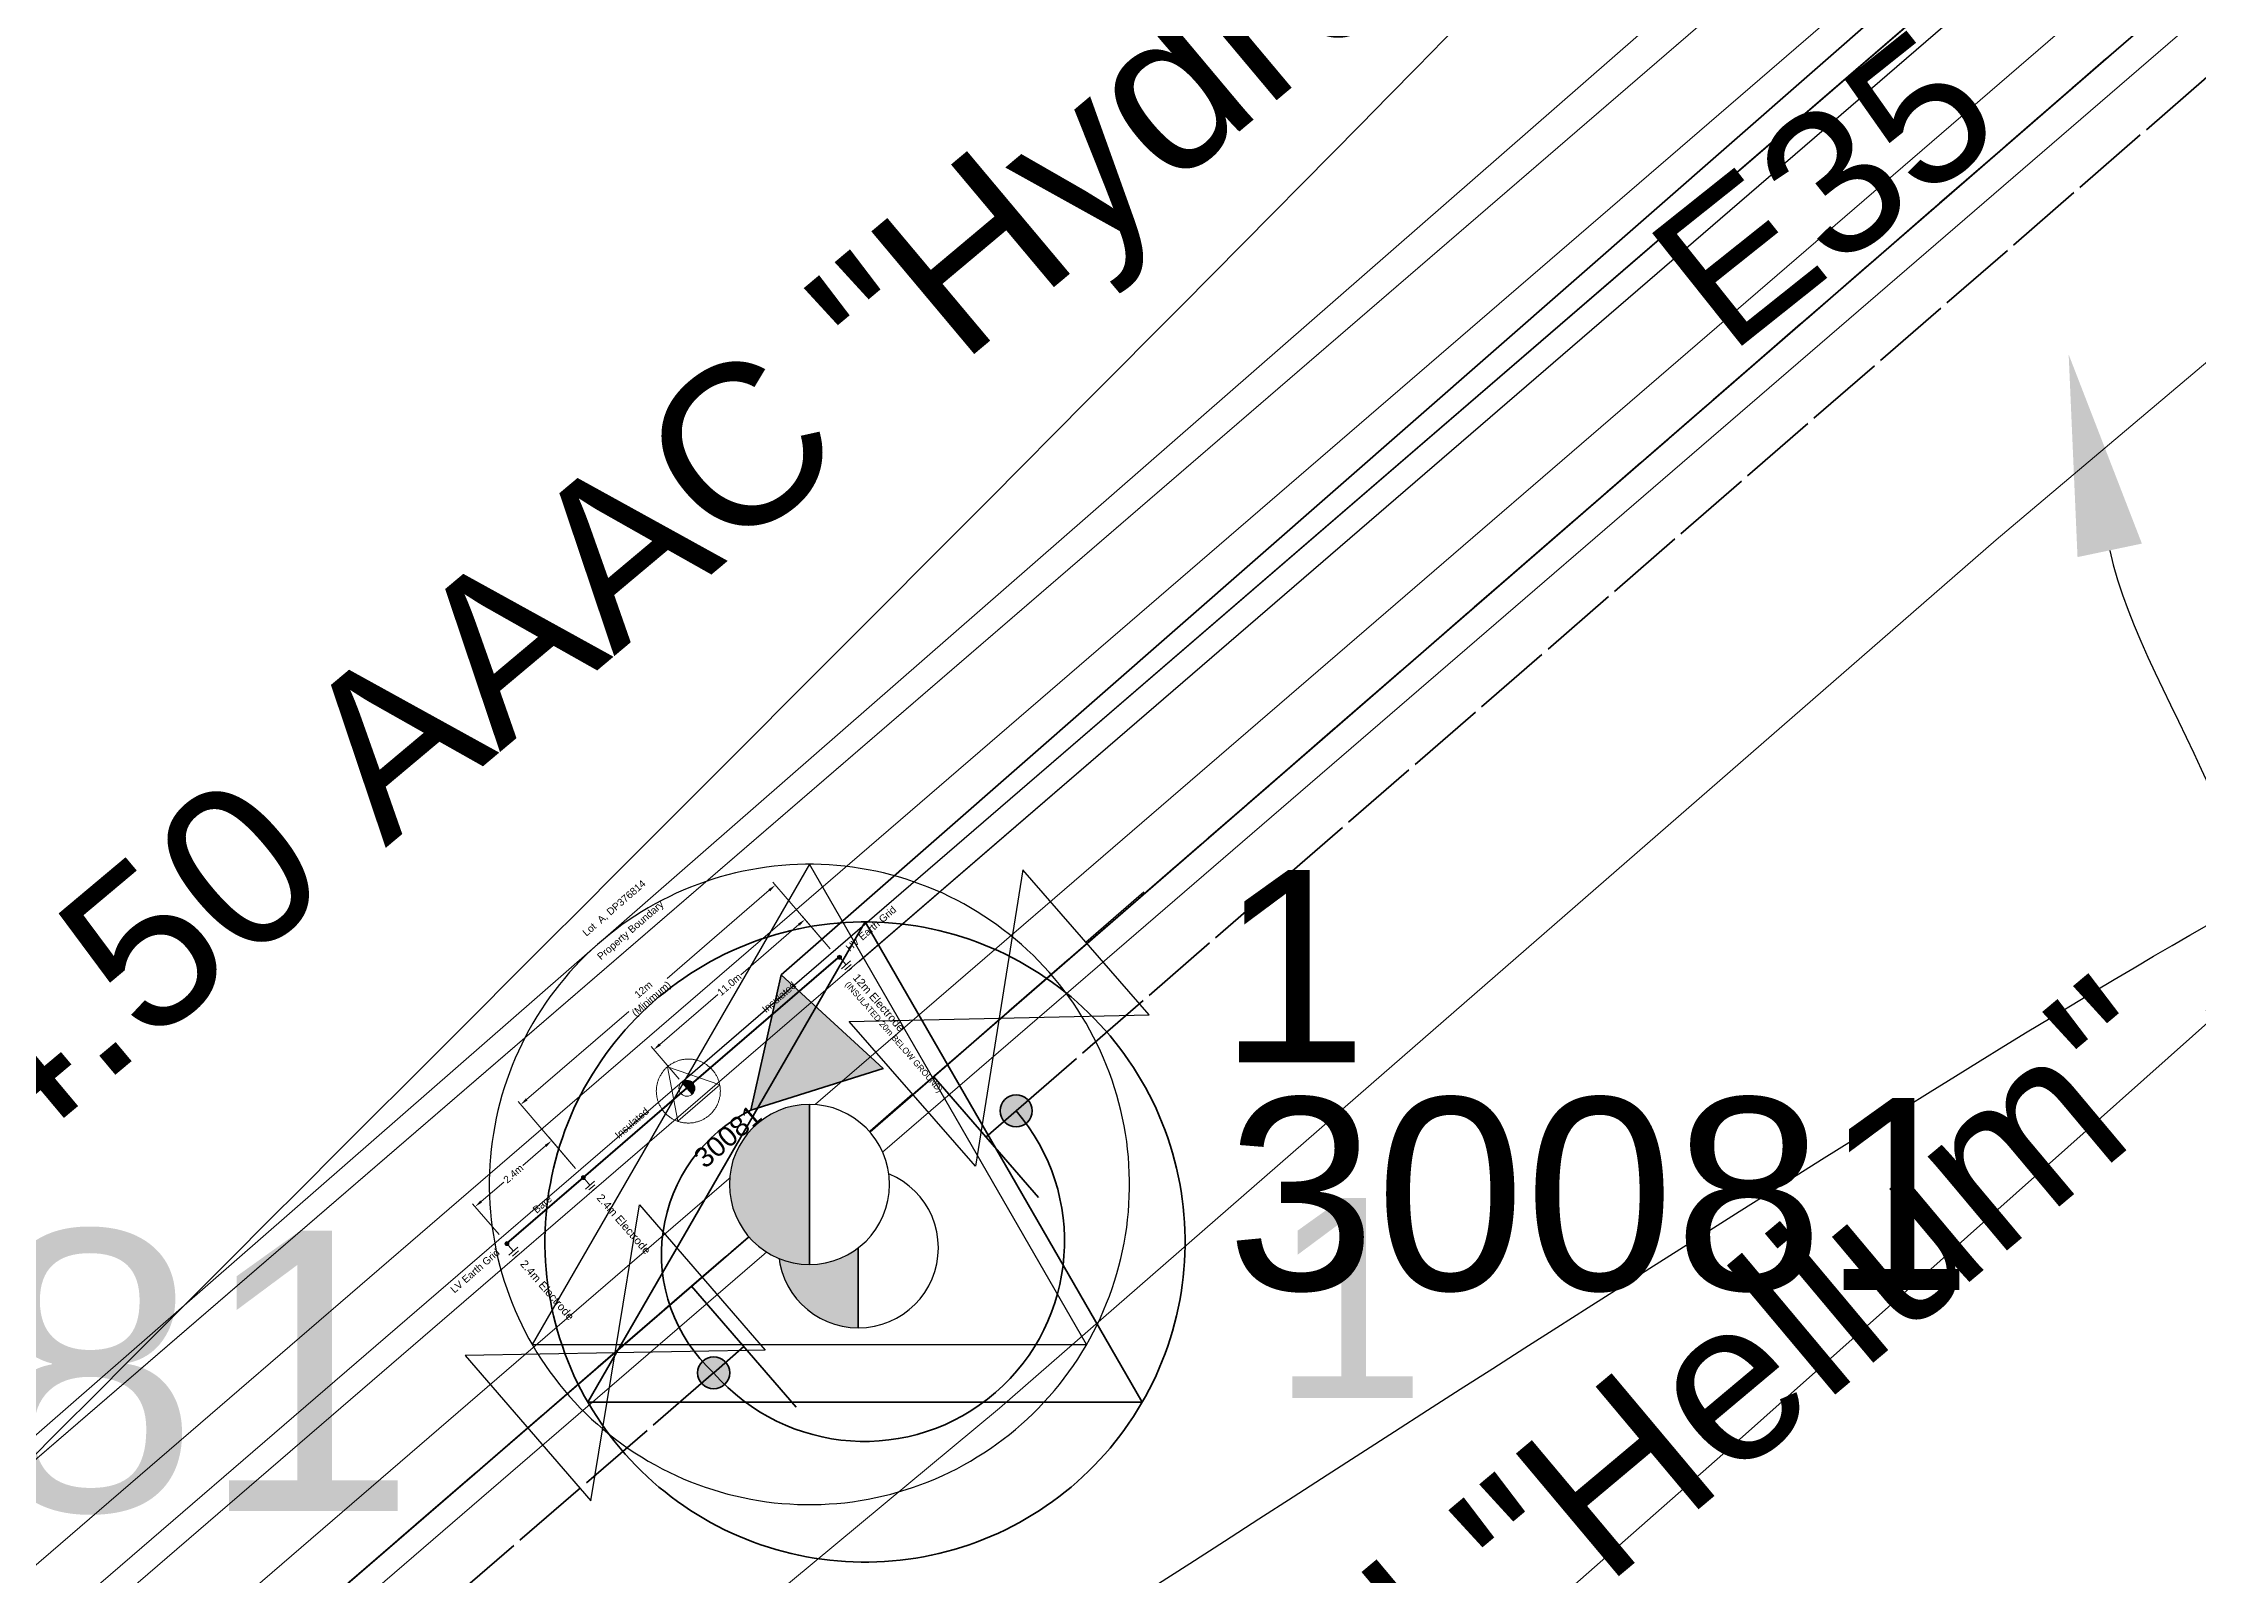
# Model space of a CAD drawing. Header units: metres. Extents: x 244561 to 254068, y 6159332 to 6162744.
# Drawn here: x 251165.43 to 251192.37, y 6161239.14 to 6161258.29 of the extents above; entities that cross this region are included whole.
import ezdxf
from ezdxf import colors
from ezdxf.entities.mleader import LeaderData, LeaderLine
from ezdxf.enums import TextEntityAlignment as Align
from ezdxf.math import Vec2, Vec3

# ---------------------------------------------------------------- set-up
doc = ezdxf.new("R2010")
doc.units = ezdxf.units.M
for name, pattern in [('Cable Exist OH', [1, 1, 0]), ('Dash', [5, 3, -2]), ('PHANTOM', [6.15, 3, -0.75, 0.3, -0.75, 0.3, -0.75, 0.3])]:
    doc.linetypes.add(name, pattern=pattern)
doc.layers.get('0').update_dxf_attribs({"color": 6})
for name, color, linetype, lineweight in [('_User Miscellaneous1', 30, 'Continuous', 13), ('_User Miscellaneous7', 3, 'Continuous', 13), ('_User_HV_Exist', 1, 'Continuous', 35), ('_User_LV_Exist', 5, 'Continuous', 35), ('_User_SL_Exist', 4, 'Continuous', 35), ('Cadastre Developer_SP_NEW', 92, 'Continuous', 15), ('Cadastre Land Parcels_SP_EXT', 118, 'Continuous', 15), ('Mains_HV_EXT', 13, 'Continuous', 25), ('Mains_LV_EXT', 163, 'Continuous', 25), ('Mains_SL_EXT', 131, 'Continuous', 25)]:
    doc.layers.add(name, color=color, linetype=linetype, lineweight=lineweight)
doc.layers.add('_User Miscellaneous12', color=252, linetype='Continuous', lineweight=13, plot=False, transparency=0.5)
for name, color, linetype in [('Equip_LV_EXT', 7, 'Continuous'), ('Mains_LV_New_T84', 2, 'Cable x'), ('OH_Details_SP_MISC', 7, 'Continuous'), ('Sub_SP_TR_HV_LV_EXT', 7, 'Continuous'), ('SupportsOH_SP_TR_HV_LV_SL_NEW', 2, 'Continuous'), ('Trench_SP_NEW', 2, 'Continuous')]:
    doc.layers.add(name, color=color, linetype=linetype)
doc.styles.add('iecARIAL', font='arial.ttf', dxfattribs={"height": 2})
doc.styles.add('POLE_LABEL', font='arial.ttf', dxfattribs={"height": 2})
doc.styles.get("Standard").update_dxf_attribs({"font": 'arial.ttf'})
doc.linetypes.add('Cable New UG', pattern='A,5.5,-0.01,["X",Standard,S=1.8,R=0,X=0,Y=-0.94],-1.7', length=7.21)
doc.linetypes.add('Cable x', pattern='A,4.5,-0.01,["X",Standard,S=1.25,R=0,X=0,Y=-0.65],-1.2', length=5.71)
doc.linetypes.add('IE Trench HV', pattern='A,4,-0.4,["/",Standard,S=2,R=0,X=0.25,Y=-1],-1.6', length=6)
doc.dimstyles.new('1.8mm_1_50 (Earthing)', dxfattribs={"dimtxt": 0.09, "dimasz": 0.1, "dimexe": 0.05, "dimexo": 0.15, "dimgap": 0.025, "dimtad": 0, "dimtoh": 1, "dimdec": 3, "dimlfac": -1, "dimzin": 12, "dimdsep": 46, "dimtxsty": 'Standard', "dimcen": 1, "dimclrd": 7, "dimclre": 7, "dimclrt": 7, "dimadec": 3, "dimazin": 2, "dimtfac": 1, "dimtdec": 3, "dimtmove": 0, "dimatfit": 3, "dimfxl": 1, "dimtolj": 1, "dimtzin": 0, "dimlwd": -1, "dimlwe": -1, "dimarcsym": 0})

# ---------------------------------------------------------------- blocks, each defined once
blk = doc.blocks.new('SUB_POLE_EXT')
at = {"flags": 128}
for points in [[(-0.049, 4), (-0.147, 3.997), (-0.245, 3.992), (-0.343, 3.985), (-0.441, 3.976), (-0.538, 3.964), (-0.635, 3.949), (-0.732, 3.932), (-0.828, 3.913), (-0.924, 3.892), (-1.019, 3.868), (-1.114, 3.842), (-1.208, 3.813), (-1.301, 3.782), (-1.394, 3.749), (-1.485, 3.714), (-1.576, 3.676), (-1.666, 3.637), (-1.754, 3.595), (-1.842, 3.551), (-1.929, 3.504), (-2.014, 3.456), (-2.098, 3.405), (-2.181, 3.353), (-2.263, 3.298), (-2.343, 3.242), (-2.422, 3.183), (-2.499, 3.123), (-2.575, 3.061), (-2.65, 2.997), (-2.722, 2.931), (-2.794, 2.863), (-2.863, 2.794), (-2.931, 2.722), (-2.997, 2.65), (-3.061, 2.575), (-3.123, 2.499), (-3.183, 2.422), (-3.242, 2.343), (-3.298, 2.263), (-3.353, 2.181), (-3.405, 2.098), (-3.456, 2.014), (-3.504, 1.929), (-3.551, 1.842), (-3.595, 1.754), (-3.637, 1.666), (-3.676, 1.576), (-3.714, 1.485), (-3.749, 1.394), (-3.782, 1.301), (-3.813, 1.208), (-3.842, 1.114), (-3.868, 1.019), (-3.892, 0.924), (-3.913, 0.828), (-3.932, 0.732), (-3.949, 0.635), (-3.964, 0.538), (-3.976, 0.441), (-3.985, 0.343), (-3.992, 0.245), (-3.997, 0.147), (-4, 0.049), (-4, -0.049), (-3.997, -0.147), (-3.992, -0.245), (-3.985, -0.343), (-3.976, -0.441), (-3.964, -0.538), (-3.949, -0.635), (-3.932, -0.732), (-3.913, -0.828), (-3.892, -0.924), (-3.868, -1.019), (-3.842, -1.114), (-3.813, -1.208), (-3.782, -1.301), (-3.749, -1.394), (-3.714, -1.485), (-3.676, -1.576), (-3.637, -1.666), (-3.595, -1.754), (-3.551, -1.842), (-3.504, -1.929), (-3.456, -2.014), (-3.405, -2.098), (-3.353, -2.181), (-3.298, -2.263), (-3.242, -2.343), (-3.183, -2.422), (-3.123, -2.499), (-3.061, -2.575), (-2.997, -2.65), (-2.931, -2.722), (-2.863, -2.794), (-2.794, -2.863), (-2.722, -2.931), (-2.65, -2.997), (-2.575, -3.061), (-2.499, -3.123), (-2.422, -3.183), (-2.343, -3.242), (-2.263, -3.298), (-2.181, -3.353), (-2.098, -3.405), (-2.014, -3.456), (-1.929, -3.504), (-1.842, -3.551), (-1.754, -3.595), (-1.666, -3.637), (-1.576, -3.676), (-1.485, -3.714), (-1.394, -3.749), (-1.301, -3.782), (-1.208, -3.813), (-1.114, -3.842), (-1.019, -3.868), (-0.924, -3.892), (-0.828, -3.913), (-0.732, -3.932), (-0.635, -3.949), (-0.538, -3.964), (-0.441, -3.976), (-0.343, -3.985), (-0.245, -3.992), (-0.147, -3.997), (-0.049, -4), (0.049, -4), (0.147, -3.997), (0.245, -3.992), (0.343, -3.985), (0.441, -3.976), (0.538, -3.964), (0.635, -3.949), (0.732, -3.932), (0.828, -3.913), (0.924, -3.892), (1.019, -3.868), (1.114, -3.842), (1.208, -3.813), (1.301, -3.782), (1.394, -3.749), (1.485, -3.714), (1.576, -3.676), (1.666, -3.637), (1.754, -3.595), (1.842, -3.551), (1.929, -3.504), (2.014, -3.456), (2.098, -3.405), (2.181, -3.353), (2.263, -3.298), (2.343, -3.242), (2.422, -3.183), (2.499, -3.123), (2.575, -3.061), (2.65, -2.997), (2.722, -2.931), (2.794, -2.863), (2.863, -2.794), (2.931, -2.722), (2.997, -2.65), (3.061, -2.575), (3.123, -2.499), (3.183, -2.422), (3.242, -2.343), (3.298, -2.263), (3.353, -2.181), (3.405, -2.098), (3.456, -2.014), (3.504, -1.929), (3.551, -1.842), (3.595, -1.754), (3.637, -1.666), (3.676, -1.576), (3.714, -1.485), (3.749, -1.394), (3.782, -1.301), (3.813, -1.208), (3.842, -1.114), (3.868, -1.019), (3.892, -0.924), (3.913, -0.828), (3.932, -0.732), (3.949, -0.635), (3.964, -0.538), (3.976, -0.441), (3.985, -0.343), (3.992, -0.245), (3.997, -0.147), (4, -0.049), (4, 0.049), (3.997, 0.147), (3.992, 0.245), (3.985, 0.343), (3.976, 0.441), (3.964, 0.538), (3.949, 0.635), (3.932, 0.732), (3.913, 0.828), (3.892, 0.924), (3.868, 1.019), (3.842, 1.114), (3.813, 1.208), (3.782, 1.301), (3.749, 1.394), (3.714, 1.485), (3.676, 1.576), (3.637, 1.666), (3.595, 1.754), (3.551, 1.842), (3.504, 1.929), (3.456, 2.014), (3.405, 2.098), (3.353, 2.181), (3.298, 2.263), (3.242, 2.343), (3.183, 2.422), (3.123, 2.499), (3.061, 2.575), (2.997, 2.65), (2.931, 2.722), (2.863, 2.794), (2.794, 2.863), (2.722, 2.931), (2.65, 2.997), (2.575, 3.061), (2.499, 3.123), (2.422, 3.183), (2.343, 3.242), (2.263, 3.298), (2.181, 3.353), (2.098, 3.405), (2.014, 3.456), (1.929, 3.504), (1.842, 3.551), (1.754, 3.595), (1.666, 3.637), (1.576, 3.676), (1.485, 3.714), (1.394, 3.749), (1.301, 3.782), (1.208, 3.813), (1.114, 3.842), (1.019, 3.868), (0.924, 3.892), (0.828, 3.913), (0.732, 3.932), (0.635, 3.949), (0.538, 3.964), (0.441, 3.976), (0.343, 3.985), (0.245, 3.992), (0.147, 3.997), (0.049, 4)], [(0, 4), (-3.464, -2), (3.464, -2)]]:
    blk.add_lwpolyline(points, close=True, dxfattribs=at)
at = {"flags": 8}
blk.add_attdef('ASSET_NUM', text='', height=2.5, dxfattribs=at).set_placement((0, 7), align=Align.MIDDLE_CENTER)
for tag, flags, p in [('STREET_CODE', 9, (-1.378, 1.447)), ('NO_PHASES', 9, (-1.378, 1.047)), ('OPERATED_BY', 9, (-1.378, 0.647)), ('CONSTRUCTED_VOLTAGE', 9, (-1.128, 0.747)), ('ORIENTATION', 9, (-1.378, 0.247)), ('MAINTAINED_BY', 9, (-1.378, 0.447)), ('OPERATING_VOLTAGE', 9, (-1.128, 0.347)), ('OWNED_BY', 9, (-1.378, 0.047)), ('STATE', 9, (-1.378, -0.353)), ('USAGE', 9, (-1.378, -0.753)), ('SECONDARY_VOLTAGE', 9, (-1.128, -0.653)), ('LEGEND', 9, (-1.378, -0.953)), ('SUBSTATION_TYPE', 9, (-1.128, -1.053)), ('SUBURB', 9, (-1.378, -1.153)), ('STREETNAME', 9, (-1.378, -1.353)), ('LOCATION', 9, (-1.378, -1.553)), ('NOTES', 9, (-1.378, -1.753)), ('Z', 1, (-1.378, -1.953))]:
    blk.add_attdef(tag, text='', height=0.1, dxfattribs=dict(flags=flags)).set_placement(p, align=Align.MIDDLE_LEFT)
blk = doc.blocks.new('LV_OH_LINKS_DISTFUSE_EXT')
for p, q in [((0, 0), (0.96, 0)), ((3.84, 0), (4.8, 0))]:
    blk.add_line(p, q)
blk.add_lwpolyline([(3.84, -1.2), (3.84, 1.2), (0.96, -1.2), (0.96, 1.2)], close=True)
at = {"flags": 9}
for tag, p in [('ACTUAL_STATUS', (0, 0)), ('CONSTRUCTED_VOLTAGE', (0, -0.2)), ('OPERATING_VOLTAGE', (0, -0.6)), ('NO_PHASES', (0, -0.4)), ('ORIENTATION', (0, -0.8)), ('OWNED_BY', (0, -1)), ('STATE', (0, -1.2)), ('SWITCH_TYPE', (0, -1.4)), ('USAGE', (0, -1.6)), ('NOTES', (0, -1.8))]:
    blk.add_attdef(tag, text='', height=0.2, dxfattribs=at).set_placement(p, align=Align.MIDDLE_LEFT)
at = {"flags": 1}
blk.add_attdef('Z', (0, 0), '', height=0.2, dxfattribs=at)
blk = doc.blocks.new('*U232')
h = blk.add_hatch(color=256)
h.dxf.hatch_style = 1
h.paths.add_polyline_path([(0.219, 3.493), (-0.739, 2.05), (0.989, 1.942)])
h = blk.add_hatch(color=256)
h.dxf.hatch_style = 1
edge = h.paths.add_edge_path()
edge.add_arc((2.35, 0.852), 0.2, -340.0763, 19.9237)
h = blk.add_hatch(color=256)
h.dxf.hatch_style = 1
edge = h.paths.add_edge_path()
edge.add_arc((-2.352, -0.847), 0.2, 199.7978, 559.7978)
for p, q in [((2.221, -0.259), (1.54, 1.622)), ((1.88, 0.682), (2.35, 0.852)), ((-2.22, 0.263), (-1.543, -1.618)), ((-1.882, -0.677), (-2.352, -0.847))]:
    blk.add_line(p, q)
at = {"flags": 128}
blk.add_lwpolyline([(0.219, 3.493), (-0.739, 2.05), (0.989, 1.942)], close=True, dxfattribs=at)
for centre in [(2.35, 0.852), (-2.352, -0.847)]:
    blk.add_circle(centre, 0.2)
blk = doc.blocks.new('POLE_REPLACE_NEW')
at = {"width": 0.9, "flags": 8}
blk.add_attdef('pNumber', text='', height=2, dxfattribs=at).set_placement((2.5, 2.5), align=Align.MIDDLE_CENTER)
at = {"style": 'POLE_LABEL', "flags": 9}
for tag, p in [('STRUCTURE_PLANT_NUMBER', (1.145, 0.093)), ('STREET_CODE', (1.145, -0.2))]:
    blk.add_attdef(tag, text='', height=0.2, dxfattribs=at).set_placement(p, align=Align.MIDDLE_LEFT)
at = {"flags": 9}
for tag, height, p in [('OWNED_BY', 0.2, (1.145, -0.4)), ('PARENT', 0.2, (1.145, -0.6)), ('SPECIAL_USE', 0.2, (1.145, -0.8)), ('STATE', 0.2, (1.145, -1)), ('cLV', 0.2, (1.145, -1.4)), ('USAGE', 0.2, (1.145, -1.2)), ('hDepth', 0.2, (1.145, -1.6)), ('hDia', 0.2, (1.145, -1.8)), ('cHV', 0.2, (1.145, -2)), ('LBRACKET', 0.2, (1.145, -2.2)), ('LExisting', 0.2, (1.145, -2.4)), ('LANTNUMBER', 0.2, (1.145, -2.6)), ('LOther', 0.2, (1.145, -2.8)), ('LRemove', 0.2, (1.145, -3)), ('LEGEND', 0.2, (1.145, -3.2)), ('cLinedev', 0.2, (1.145, -3.4)), ('pExisting', 0.2, (1.145, -3.6)), ('PFNUMBER', 0.2, (1.145, -3.8)), ('NEWPFNUMBER', 0.2, (1.145, -4)), ('pFooting', 0.2, (1.145, -4.2)), ('pNew', 0.2, (1.145, -4.4)), ('pRelocate', 0.2, (1.145, -4.8)), ('pRemove', 0.2, (1.145, -5)), ('pReplace', 0.2, (1.145, -5.2)), ('pStay', 0.2, (1.145, -5.4)), ('pType', 0.2, (1.145, -5.6)), ('cspan', 0.2, (1.145, -5.8)), ('SUBURB', 0.2, (1.145, -6)), ('STREETNAME', 0.2, (1.145, -6.2)), ('LOCATION', 0.2, (1.145, -6.4)), ('NOTES', 0.2, (1.145, -6.6)), ('OPERATED_BY', 0.2, (1.145, -6.887)), ('MAINTAINED_BY', 0.001, (1.145, -7.22))]:
    blk.add_attdef(tag, text='', height=height, dxfattribs=at).set_placement(p, align=Align.MIDDLE_LEFT)
at = {"flags": 1}
blk.add_attdef('Z', (1.145, -7.594), '', height=0.001, dxfattribs=at)
blk.add_wipeout([(0.068, 0.998), (-0.058, 0.998), (-0.182, 0.983), (-0.304, 0.953), (-0.421, 0.907), (-0.532, 0.847), (-0.634, 0.774), (-0.725, 0.688), (-0.806, 0.592), (-0.874, 0.486), (-0.928, 0.373), (-0.967, 0.254), (-0.991, 0.13), (-1, 0.005), (-0.993, -0.12), (-0.97, -0.244), (-0.932, -0.363), (-0.879, -0.477), (-0.812, -0.584), (-0.732, -0.681), (-0.641, -0.767), (-0.54, -0.842), (-0.43, -0.903), (-0.314, -0.949), (-0.192, -0.981), (-0.068, -0.998), (0.058, -0.998), (0.182, -0.983), (0.304, -0.953), (0.421, -0.907), (0.532, -0.847), (0.634, -0.774), (0.725, -0.688), (0.806, -0.592), (0.874, -0.486), (0.928, -0.373), (0.967, -0.254), (0.991, -0.13), (1, -0.005), (0.993, 0.12), (0.97, 0.244), (0.932, 0.363), (0.879, 0.477), (0.812, 0.584), (0.732, 0.681), (0.641, 0.767), (0.54, 0.842), (0.43, 0.903), (0.314, 0.949), (0.192, 0.981)])
at = {"ltscale": 10}
h = blk.add_hatch(color=256, dxfattribs=at)
h.dxf.hatch_style = 1
h.paths.add_polyline_path([(0, 0.998), (-0.058, 0.998), (-0.182, 0.983), (-0.304, 0.953), (-0.421, 0.907), (-0.532, 0.847), (-0.634, 0.774), (-0.725, 0.688), (-0.806, 0.592), (-0.874, 0.486), (-0.928, 0.373), (-0.967, 0.254), (-0.991, 0.13), (-1, 0.005), (-0.993, -0.12), (-0.97, -0.244), (-0.932, -0.363), (-0.879, -0.477), (-0.812, -0.584), (-0.732, -0.681), (-0.641, -0.767), (-0.54, -0.842), (-0.43, -0.903), (-0.314, -0.949), (-0.192, -0.981), (-0.068, -0.998), (0, -0.998)])
blk.add_line((0, 1), (0, -1), dxfattribs=at)
at = {"lineweight": -3}
blk.add_lwpolyline([(-1, 0, 1), (1, 0, 1)], format="xyb", close=True, dxfattribs=at)
blk = doc.blocks.new('*U233')
at = {"width": 0.9, "flags": 8}
blk.add_attdef('pNumber', text='', height=2, dxfattribs=at).set_placement((2.5, 2.5), align=Align.MIDDLE_CENTER)
at = {"style": 'POLE_LABEL', "flags": 9}
for tag, p in [('STRUCTURE_PLANT_NUMBER', (0.535, 0.885)), ('STREET_CODE', (0.535, 0.592))]:
    blk.add_attdef(tag, text='', height=0.2, dxfattribs=at).set_placement(p, align=Align.MIDDLE_LEFT)
at = {"flags": 9}
for tag, height, p in [('OWNED_BY', 0.2, (0.535, 0.392)), ('PARENT', 0.2, (0.535, 0.192)), ('SPECIAL_USE', 0.2, (0.535, -0.008)), ('STATE', 0.2, (0.535, -0.208)), ('cLV', 0.2, (0.535, -0.608)), ('USAGE', 0.2, (0.535, -0.408)), ('hDepth', 0.2, (0.535, -0.808)), ('hDia', 0.2, (0.535, -1.008)), ('cHV', 0.2, (0.535, -1.208)), ('LBRACKET', 0.2, (0.535, -1.408)), ('LExisting', 0.2, (0.535, -1.608)), ('LANTNUMBER', 0.2, (0.535, -1.808)), ('LOther', 0.2, (0.535, -2.008)), ('LRemove', 0.2, (0.535, -2.208)), ('LEGEND', 0.2, (0.535, -2.408)), ('cLinedev', 0.2, (0.535, -2.608)), ('pExisting', 0.2, (0.535, -2.808)), ('PFNUMBER', 0.2, (0.535, -3.008)), ('NEWPFNUMBER', 0.2, (0.535, -3.208)), ('pFooting', 0.2, (0.535, -3.408)), ('pNew', 0.2, (0.535, -3.608)), ('pRelocate', 0.2, (0.535, -4.008)), ('pRemove', 0.2, (0.535, -4.208)), ('pReplace', 0.2, (0.535, -4.408)), ('pStay', 0.2, (0.535, -4.608)), ('pType', 0.2, (0.535, -4.808)), ('cspan', 0.2, (0.535, -5.008)), ('SUBURB', 0.2, (0.535, -5.208)), ('STREETNAME', 0.2, (0.535, -5.408)), ('LOCATION', 0.2, (0.535, -5.608)), ('NOTES', 0.2, (0.535, -5.808)), ('OPERATED_BY', 0.2, (0.535, -6.095)), ('MAINTAINED_BY', 0.001, (0.535, -6.428))]:
    blk.add_attdef(tag, text='', height=height, dxfattribs=at).set_placement(p, align=Align.MIDDLE_LEFT)
at = {"flags": 1}
blk.add_attdef('Z', (0.535, -6.802), '', height=0.001, dxfattribs=at)
blk.add_wipeout([(0.068, 0.998), (-0.058, 0.998), (-0.182, 0.983), (-0.304, 0.953), (-0.421, 0.907), (-0.532, 0.847), (-0.634, 0.774), (-0.725, 0.688), (-0.806, 0.592), (-0.874, 0.486), (-0.928, 0.373), (-0.967, 0.254), (-0.991, 0.13), (-1, 0.005), (-0.993, -0.12), (-0.97, -0.244), (-0.932, -0.363), (-0.879, -0.477), (-0.812, -0.584), (-0.732, -0.681), (-0.641, -0.767), (-0.54, -0.842), (-0.43, -0.903), (-0.314, -0.949), (-0.192, -0.981), (-0.068, -0.998), (0.058, -0.998), (0.182, -0.983), (0.304, -0.953), (0.421, -0.907), (0.532, -0.847), (0.634, -0.774), (0.725, -0.688), (0.806, -0.592), (0.874, -0.486), (0.928, -0.373), (0.967, -0.254), (0.991, -0.13), (1, -0.005), (0.993, 0.12), (0.97, 0.244), (0.932, 0.363), (0.879, 0.477), (0.812, 0.584), (0.732, 0.681), (0.641, 0.767), (0.54, 0.842), (0.43, 0.903), (0.314, 0.949), (0.192, 0.981)])
at = {"ltscale": 10}
h = blk.add_hatch(color=256, dxfattribs=at)
h.dxf.hatch_style = 1
h.paths.add_polyline_path([(0, 0.998), (-0.058, 0.998), (-0.182, 0.983), (-0.304, 0.953), (-0.421, 0.907), (-0.532, 0.847), (-0.634, 0.774), (-0.725, 0.688), (-0.806, 0.592), (-0.874, 0.486), (-0.928, 0.373), (-0.967, 0.254), (-0.991, 0.13), (-1, 0.005), (-0.993, -0.12), (-0.97, -0.244), (-0.932, -0.363), (-0.879, -0.477), (-0.812, -0.584), (-0.732, -0.681), (-0.641, -0.767), (-0.54, -0.842), (-0.43, -0.903), (-0.314, -0.949), (-0.192, -0.981), (-0.068, -0.998), (0, -0.998)])
blk.add_line((0, 1), (0, -1), dxfattribs=at)
at = {"lineweight": -3}
blk.add_lwpolyline([(-1, 0, 1), (1, 0, 1)], format="xyb", close=True, dxfattribs=at)
blk = doc.blocks.new('SUB_POLE_NEW')
at = {"flags": 128}
for points in [[(-0.05, 4), (-0.15, 4), (-0.25, 3.99), (-0.34, 3.99), (-0.44, 3.98), (-0.54, 3.96), (-0.64, 3.95), (-0.73, 3.93), (-0.83, 3.91), (-0.92, 3.89), (-1.02, 3.87), (-1.11, 3.84), (-1.21, 3.81), (-1.3, 3.78), (-1.39, 3.75), (-1.49, 3.71), (-1.58, 3.68), (-1.67, 3.64), (-1.75, 3.59), (-1.84, 3.55), (-1.93, 3.5), (-2.01, 3.46), (-2.1, 3.41), (-2.18, 3.35), (-2.26, 3.3), (-2.34, 3.24), (-2.42, 3.18), (-2.5, 3.12), (-2.58, 3.06), (-2.65, 3), (-2.72, 2.93), (-2.79, 2.86), (-2.86, 2.79), (-2.93, 2.72), (-3, 2.65), (-3.06, 2.58), (-3.12, 2.5), (-3.18, 2.42), (-3.24, 2.34), (-3.3, 2.26), (-3.35, 2.18), (-3.41, 2.1), (-3.46, 2.01), (-3.5, 1.93), (-3.55, 1.84), (-3.59, 1.75), (-3.64, 1.67), (-3.68, 1.58), (-3.71, 1.49), (-3.75, 1.39), (-3.78, 1.3), (-3.81, 1.21), (-3.84, 1.11), (-3.87, 1.02), (-3.89, 0.92), (-3.91, 0.83), (-3.93, 0.73), (-3.95, 0.64), (-3.96, 0.54), (-3.98, 0.44), (-3.99, 0.34), (-3.99, 0.25), (-4, 0.15), (-4, 0.05), (-4, -0.05), (-4, -0.15), (-3.99, -0.25), (-3.99, -0.34), (-3.98, -0.44), (-3.96, -0.54), (-3.95, -0.64), (-3.93, -0.73), (-3.91, -0.83), (-3.89, -0.92), (-3.87, -1.02), (-3.84, -1.11), (-3.81, -1.21), (-3.78, -1.3), (-3.75, -1.39), (-3.71, -1.49), (-3.68, -1.58), (-3.64, -1.67), (-3.59, -1.75), (-3.55, -1.84), (-3.5, -1.93), (-3.46, -2.01), (-3.41, -2.1), (-3.35, -2.18), (-3.3, -2.26), (-3.24, -2.34), (-3.18, -2.42), (-3.12, -2.5), (-3.06, -2.58), (-3, -2.65), (-2.93, -2.72), (-2.86, -2.79), (-2.79, -2.86), (-2.72, -2.93), (-2.65, -3), (-2.58, -3.06), (-2.5, -3.12), (-2.42, -3.18), (-2.34, -3.24), (-2.26, -3.3), (-2.18, -3.35), (-2.1, -3.41), (-2.01, -3.46), (-1.93, -3.5), (-1.84, -3.55), (-1.75, -3.59), (-1.67, -3.64), (-1.58, -3.68), (-1.49, -3.71), (-1.39, -3.75), (-1.3, -3.78), (-1.21, -3.81), (-1.11, -3.84), (-1.02, -3.87), (-0.92, -3.89), (-0.83, -3.91), (-0.73, -3.93), (-0.64, -3.95), (-0.54, -3.96), (-0.44, -3.98), (-0.34, -3.99), (-0.25, -3.99), (-0.15, -4), (-0.05, -4), (0.05, -4), (0.15, -4), (0.25, -3.99), (0.34, -3.99), (0.44, -3.98), (0.54, -3.96), (0.64, -3.95), (0.73, -3.93), (0.83, -3.91), (0.92, -3.89), (1.02, -3.87), (1.11, -3.84), (1.21, -3.81), (1.3, -3.78), (1.39, -3.75), (1.49, -3.71), (1.58, -3.68), (1.67, -3.64), (1.75, -3.59), (1.84, -3.55), (1.93, -3.5), (2.01, -3.46), (2.1, -3.41), (2.18, -3.35), (2.26, -3.3), (2.34, -3.24), (2.42, -3.18), (2.5, -3.12), (2.58, -3.06), (2.65, -3), (2.72, -2.93), (2.79, -2.86), (2.86, -2.79), (2.93, -2.72), (3, -2.65), (3.06, -2.58), (3.12, -2.5), (3.18, -2.42), (3.24, -2.34), (3.3, -2.26), (3.35, -2.18), (3.41, -2.1), (3.46, -2.01), (3.5, -1.93), (3.55, -1.84), (3.59, -1.75), (3.64, -1.67), (3.68, -1.58), (3.71, -1.49), (3.75, -1.39), (3.78, -1.3), (3.81, -1.21), (3.84, -1.11), (3.87, -1.02), (3.89, -0.92), (3.91, -0.83), (3.93, -0.73), (3.95, -0.64), (3.96, -0.54), (3.98, -0.44), (3.99, -0.34), (3.99, -0.25), (4, -0.15), (4, -0.05), (4, 0.05), (4, 0.15), (3.99, 0.25), (3.99, 0.34), (3.98, 0.44), (3.96, 0.54), (3.95, 0.64), (3.93, 0.73), (3.91, 0.83), (3.89, 0.92), (3.87, 1.02), (3.84, 1.11), (3.81, 1.21), (3.78, 1.3), (3.75, 1.39), (3.71, 1.49), (3.68, 1.58), (3.64, 1.67), (3.59, 1.75), (3.55, 1.84), (3.5, 1.93), (3.46, 2.01), (3.41, 2.1), (3.35, 2.18), (3.3, 2.26), (3.24, 2.34), (3.18, 2.42), (3.12, 2.5), (3.06, 2.58), (3, 2.65), (2.93, 2.72), (2.86, 2.79), (2.79, 2.86), (2.72, 2.93), (2.65, 3), (2.58, 3.06), (2.5, 3.12), (2.42, 3.18), (2.34, 3.24), (2.26, 3.3), (2.18, 3.35), (2.1, 3.41), (2.01, 3.46), (1.93, 3.5), (1.84, 3.55), (1.75, 3.59), (1.67, 3.64), (1.58, 3.68), (1.49, 3.71), (1.39, 3.75), (1.3, 3.78), (1.21, 3.81), (1.11, 3.84), (1.02, 3.87), (0.92, 3.89), (0.83, 3.91), (0.73, 3.93), (0.64, 3.95), (0.54, 3.96), (0.44, 3.98), (0.34, 3.99), (0.25, 3.99), (0.15, 4), (0.05, 4)], [(0, 4), (-3.46, -2), (3.46, -2)]]:
    blk.add_lwpolyline(points, close=True, dxfattribs=at)
at = {"flags": 8}
blk.add_attdef('ASSET_NUM', text='', height=2.5, dxfattribs=at).set_placement((0, 7), align=Align.MIDDLE_CENTER)
for tag, flags, p in [('STREET_CODE', 9, (-1.13, 0.95)), ('CONSTRUCTED_VOLTAGE', 9, (-1.13, 0.75)), ('NO_PHASES', 9, (-1.13, 0.55)), ('OPERATING_VOLTAGE', 9, (-1.13, 0.35)), ('OPERATED_BY', 9, (-1.13, 0.15)), ('MAINTAINED_BY', 9, (-1.13, -0.05)), ('SECONDARY_VOLTAGE', 9, (-1.13, -0.65)), ('STATE', 9, (-1.13, -0.85)), ('SUBSTATION_TYPE', 9, (-1.13, -1.05)), ('SUBURB', 9, (-1.13, -1.65)), ('STREETNAME', 9, (-1.13, -1.85)), ('Z', 1, (-1.13, -2.45)), ('ORIENTATION', 9, (-1.13, -0.25)), ('OWNED_BY', 9, (-1.13, -0.45)), ('USAGE', 9, (-1.13, -1.25)), ('LEGEND', 9, (-1.13, -1.45)), ('LOCATION', 9, (-1.13, -2.05)), ('NOTES', 9, (-1.13, -2.25))]:
    blk.add_attdef(tag, text='', height=0.2, dxfattribs=dict(flags=flags)).set_placement(p, align=Align.MIDDLE_LEFT)
blk = doc.blocks.new('Electrode 2.4m (1_50)')
at = {"layer": '_User Miscellaneous7'}
h = blk.add_hatch(color=256, dxfattribs=at)
h.dxf.hatch_style = 1
h.paths.add_polyline_path([(0.025, 0, 1), (-0.025, 0, 1)])
h = blk.add_hatch(color=256, dxfattribs=at)
h.dxf.hatch_style = 1
h.paths.add_polyline_path([(0.025, 0, 1), (-0.025, 0, 1)])
for p, q in [((-0.075, -0.125), (0.075, -0.125)), ((-0.05, -0.1625), (0.05, -0.1625)), ((-0.025, -0.2), (0.025, -0.2)), ((0, -0.025), (0, -0.125))]:
    blk.add_line(p, q, dxfattribs=at)
blk.add_circle((0, 0), 0.025, dxfattribs=at)
at = {"layer": '_User Miscellaneous7', "color": 7, "insert": (0, -0.3), "char_height": 0.1, "attachment_point": 4, "rotation": 270, "style": 'iecARIAL'}
blk.add_mtext('2.4m Electrode', dxfattribs=at)
blk = doc.blocks.new('*D246')
at = {"layer": '_User Miscellaneous7', "color": 7, "transparency": 16777216}
for p, q in [((251174.507, 6161247.703), (251173.23, 6161246.602)), ((251175.269, 6161246.972), (251174.55, 6161247.806)), ((251171.475, 6161245.089), (251172.752, 6161246.19)), ((251172.086, 6161244.227), (251171.367, 6161245.062))]:
    blk.add_line(p, q, dxfattribs=at)
for points in [[(251174.496, 6161247.716), (251174.518, 6161247.69), (251174.583, 6161247.768)], [(251171.464, 6161245.102), (251171.486, 6161245.077), (251171.399, 6161245.024)]]:
    blk.add_solid(points, dxfattribs=at)
at = {"layer": '_User Miscellaneous7', "color": 7, "lineweight": 15, "transparency": 16777216, "insert": (251172.991, 6161246.396), "char_height": 0.09, "attachment_point": 5, "rotation": 40.7658}
blk.add_mtext('\\A1;12m \\P(Minimum)', dxfattribs=at)
blk = doc.blocks.new('*D245')
at = {"layer": '_User Miscellaneous7', "color": 7, "transparency": 16777216}
for p, q in [((251174.877, 6161247.274), (251174.151, 6161246.648)), ((251175.269, 6161246.972), (251174.92, 6161247.377)), ((251173.139, 6161245.776), (251173.865, 6161246.402)), ((251173.379, 6161245.343), (251173.03, 6161245.749))]:
    blk.add_line(p, q, dxfattribs=at)
for points in [[(251174.866, 6161247.286), (251174.888, 6161247.261), (251174.953, 6161247.339)], [(251173.128, 6161245.789), (251173.15, 6161245.763), (251173.063, 6161245.711)]]:
    blk.add_solid(points, dxfattribs=at)
at = {"layer": '_User Miscellaneous7', "color": 7, "lineweight": 15, "transparency": 16777216, "insert": (251174.008, 6161246.525), "char_height": 0.09, "attachment_point": 5, "rotation": 40.7465}
blk.add_mtext('\\A1;11.0m ', dxfattribs=at)
blk = doc.blocks.new('*U248')
h = blk.add_hatch(color=256)
h.dxf.hatch_style = 1
h.paths.add_polyline_path([(1, 0, 0.414214), (0, 1), (0, -1, 0.414214)])
blk.add_line((0, 1), (0, -1))
blk.add_circle((0, 0), 1)
blk = doc.blocks.new('*D247')
at = {"layer": '_User Miscellaneous7', "color": 7, "transparency": 16777216}
for p, q in [((251171.712, 6161244.509), (251171.429, 6161244.265)), ((251172.086, 6161244.227), (251171.755, 6161244.612)), ((251170.906, 6161243.814), (251171.189, 6161244.058)), ((251171.13, 6161243.402), (251170.798, 6161243.787))]:
    blk.add_line(p, q, dxfattribs=at)
for points in [[(251171.701, 6161244.521), (251171.722, 6161244.496), (251171.787, 6161244.574)], [(251170.896, 6161243.827), (251170.917, 6161243.802), (251170.831, 6161243.749)]]:
    blk.add_solid(points, dxfattribs=at)
at = {"layer": '_User Miscellaneous7', "color": 7, "lineweight": 15, "transparency": 16777216, "insert": (251171.309, 6161244.161), "char_height": 0.09, "attachment_point": 5, "rotation": 40.7763}
blk.add_mtext('\\A1;2.4m', dxfattribs=at)

msp = doc.modelspace()

# ---------------------------------------------------------------- linework, layer by layer
at = {"layer": '_User Miscellaneous1'}
for p, q in [((251197.1676, 6161258.2718), (251189.8356, 6161252.0818)), ((251189.8356, 6161252.0818), (251182.1556, 6161245.3928)), ((251193.9496, 6161247.3578), (251186.6286, 6161240.8408)), ((251182.1556, 6161245.3928), (251177.3846, 6161241.2308)), ((251177.3846, 6161241.2308), (251171.724, 6161236.539)), ((251186.6286, 6161240.8408), (251181.8836, 6161236.6698))]:
    msp.add_line(p, q, dxfattribs=at)
at = {"layer": '_User Miscellaneous12', "flags": 128}
for points in [[(251150.3646, 6161227.6895), (251186.3515, 6161258.6996), (251203.2872, 6161273.306), (251223.4613, 6161290.7055), (251268.1402, 6161329.2396)], [(251152.323, 6161225.4169), (251188.3098, 6161256.4269), (251205.2465, 6161271.0342), (251225.4206, 6161288.4337), (251270.0996, 6161326.9678)], [(251152.9757, 6161224.6593), (251188.9626, 6161255.6694), (251205.8996, 6161270.277), (251226.0738, 6161287.6765), (251270.7527, 6161326.2105)]]:
    msp.add_lwpolyline(points, dxfattribs=at)
at = {"layer": '_User Miscellaneous12', "color": 30, "flags": 128}
msp.add_lwpolyline([(251151.0174, 6161226.932), (251187.0043, 6161257.942), (251203.9403, 6161272.5488), (251224.1144, 6161289.9483), (251268.7933, 6161328.4823)], dxfattribs=at)
at = {"layer": '_User Miscellaneous12', "color": 3, "flags": 128}
msp.add_lwpolyline([(251151.4743, 6161226.4017), (251187.4612, 6161257.4117), (251204.3975, 6161272.0187), (251224.5716, 6161289.4182), (251269.2505, 6161327.9522)], dxfattribs=at)
at = {"layer": '_User Miscellaneous12', "color": 5, "flags": 128}
msp.add_lwpolyline([(251151.6702, 6161226.1744), (251187.6571, 6161257.1845), (251204.5934, 6161271.7915), (251224.7675, 6161289.191), (251269.4464, 6161327.7251)], dxfattribs=at)
at = {"layer": '_User Miscellaneous7', "linetype": 'PHANTOM', "lineweight": 40, "ltscale": 1.5, "flags": 128}
msp.add_lwpolyline([(251172.1841, 6161244.1137), (251173.4772, 6161245.2297)], dxfattribs=at)
at = {"layer": '_User Miscellaneous7', "linetype": 'Dash', "lineweight": 40, "flags": 128}
msp.add_lwpolyline([(251171.2275, 6161243.2888), (251172.1841, 6161244.1137)], dxfattribs=at)
at = {"layer": '_User_HV_Exist', "linetype": 'Cable Exist OH'}
for points in [[(251175.008, 6161244.0276), (251200.3461, 6161266.0208), (251221.2203, 6161284)], [(251087.0999, 6161107.708), (251093.8173, 6161160.2857), (251142.4077, 6161215.8563), (251175.008, 6161244.0276)]]:
    msp.add_lwpolyline(points, dxfattribs=at)
at = {"layer": '_User_LV_Exist', "linetype": 'Cable Exist OH'}
for points in [[(251177.5908, 6161244.9472), (251201.041, 6161265.3016)], [(251173.8113, 6161241.6739), (251143.1025, 6161215.1372)]]:
    msp.add_lwpolyline(points, dxfattribs=at)
at = {"layer": '_User_LV_Exist', "ltscale": 0.7}
msp.add_arc((251175.6954, 6161243.317), 2.5, 221.09203, 40.69716, dxfattribs=at)
at = {"layer": 'Cadastre Developer_SP_NEW'}
msp.add_line((251186.3515, 6161258.6996), (251150.3646, 6161227.6895), dxfattribs=at)
at = {"layer": 'Cadastre Land Parcels_SP_EXT', "linetype": 'Continuous'}
msp.add_lwpolyline([(251185.7302, 6161258.7009), (251146.3497, 6161308.923), (251140.6368, 6161303.5156), (251111.9956, 6161276.4117), (251150.3003, 6161227.7627), (251185.7302, 6161258.7009)], close=True, dxfattribs=at)
at = {"layer": 'Mains_HV_EXT', "linetype": 'Cable Exist OH'}
for points in [[(251175.008, 6161244.0276), (251200.3461, 6161266.0208), (251221.2203, 6161284)], [(251087.0999, 6161107.708), (251093.8173, 6161160.2857), (251142.4077, 6161215.8563), (251175.008, 6161244.0276)]]:
    msp.add_lwpolyline(points, dxfattribs=at)
at = {"layer": 'Mains_LV_EXT', "linetype": 'Cable Exist OH'}
for points in [[(251175.008, 6161244.0276), (251200.3461, 6161266.0208)], [(251175.008, 6161244.0276), (251142.4077, 6161215.8563)]]:
    msp.add_lwpolyline(points, dxfattribs=at)
at = {"layer": 'Mains_LV_New_T84', "color": 2, "linetype": 'Cable New UG', "ltscale": 0.8, "flags": 128}
msp.add_lwpolyline([(251175.6217, 6161246.8075), (251204.5934, 6161271.7915)], dxfattribs=at)
at = {"layer": 'Mains_SL_EXT', "linetype": 'Cable Exist OH'}
msp.add_lwpolyline([(251221.2203, 6161284), (251200.3461, 6161266.0208), (251175.008, 6161244.0276), (251142.4077, 6161215.8563), (251093.8173, 6161160.2857), (251120.064, 6161170.4461)], dxfattribs=at)
at = {"layer": 'OH_Details_SP_MISC', "color": 7, "linetype": 'Continuous', "flags": 128}
msp.add_lwpolyline([(251093.8175, 6161160.2858), (251142.4077, 6161215.8563), (251175.008, 6161244.0276), (251200.3461, 6161266.0208), (251221.2203, 6161284), (251271.0793, 6161326.1218), (251329.5761, 6161377.9986), (251378.0908, 6161383.0357)], dxfattribs=at)
at = {"layer": 'Trench_SP_NEW', "linetype": 'IE Trench HV', "flags": 128}
msp.add_lwpolyline([(251173.4604, 6161245.3472), (251269.2505, 6161327.9522)], dxfattribs=at)

# ---------------------------------------------------------------- block references
at = {"layer": '_User Miscellaneous7', "xscale": 0.1, "yscale": 0.1, "zscale": 0.1, "rotation": 40.95754219281593}
msp.add_blockref('*U248', (251173.4772, 6161245.2297), dxfattribs=at)
at = {"layer": '_User Miscellaneous7', "rotation": 40.95754219281593}
for p in [(251172.1841, 6161244.1137), (251171.2275, 6161243.2888)]:
    msp.add_blockref('Electrode 2.4m (1_50)', p, dxfattribs=at)
at = {"layer": '_User_LV_Exist', "ltscale": 0.7, "rotation": 21.03384361404388}
msp.add_blockref('*U232', (251175.7029, 6161243.3085), dxfattribs=at)
at = {"layer": '_User_LV_Exist'}
ref = msp.add_blockref('SUB_POLE_EXT', (251175.7029, 6161243.3085), dxfattribs=at)
ref.add_attrib('ASSET_NUM', '30081', dxfattribs={"layer": '0', "height": 3.5}).set_placement((251170.1002, 6161238.8997), align=Align.BOTTOM_RIGHT)
at = {"layer": 'Equip_LV_EXT'}
for p, rotation in [((251175.5713, 6161244.5267), 41.12805899258836), ((251174.3959, 6161243.4932), 220.8317027414389)]:
    msp.add_blockref('LV_OH_LINKS_DISTFUSE_EXT', p, dxfattribs=dict(at, rotation=rotation))
at = {"layer": 'Sub_SP_TR_HV_LV_EXT'}
ref = msp.add_blockref('SUB_POLE_EXT', (251175.008, 6161244.0276), dxfattribs=at)
ref.add_attrib('ASSET_NUM', '30081', dxfattribs={"layer": '0', "height": 2.4}).set_placement((251189.5409, 6161241.9893), align=Align.BOTTOM_RIGHT)

# ---------------------------------------------------------------- texts
at = {"layer": '_User Miscellaneous7', "color": 7, "char_height": 0.09, "attachment_point": 5, "rotation": 40.95754}
for s, insert in [('Lot  A, DP376814', (251172.572, 6161247.4745)), ('Property Boundary', (251172.779, 6161247.1927)), ('Insulated', (251172.79, 6161244.7942)), ('Bare', (251171.671, 6161243.78)), ('LV Earth Grid', (251170.8302, 6161242.947))]:
    msp.add_mtext(s, dxfattribs=dict(at, insert=insert))
at = {"layer": 'Mains_LV_EXT'}
msp.add_text('E35', height=1.8, rotation=38.55101, dxfattribs=at).set_placement((251186.4988, 6161254.3766))

# ---------------------------------------------------------------- dimensions: what is measured, and where the dimension line sits
at = {"layer": '_User Miscellaneous7', "color": 7, "lineweight": 15}
dim = msp.add_aligned_dim(p1=(251171.2275, 6161243.2888), p2=(251172.1841, 6161244.1137), distance=0.6076, text='2.4m', dimstyle='1.8mm_1_50 (Earthing)', dxfattribs=at)
dim.commit()
dim.dimension.update_dxf_attribs({"geometry": '*D247', "text_midpoint": (251171.309, 6161244.1613)})

# ---------------------------------------------------------------- next in the draw order: block references
at = {"layer": 'SupportsOH_SP_TR_HV_LV_SL_NEW'}
ref = msp.add_blockref('POLE_REPLACE_NEW', (251175.008, 6161244.0276), dxfattribs=at)
ref.add_attrib('pNumber', '1', dxfattribs={"layer": '0', "height": 2.4}).set_placement((251180.1206, 6161246.7549), align=Align.MIDDLE_LEFT)

# ---------------------------------------------------------------- next in the draw order: hatches: boundary and pattern name
at = {"layer": '_User Miscellaneous7'}
h = msp.add_hatch(color=256, dxfattribs=at)
h.dxf.hatch_style = 1
h.paths.add_polyline_path([(251175.4027, 6161246.8818, 1), (251175.3649, 6161246.849, 1)])
h = msp.add_hatch(color=256, dxfattribs=at)
h.dxf.hatch_style = 1
h.paths.add_polyline_path([(251175.4027, 6161246.8818, 1), (251175.3649, 6161246.849, 1)])

# ---------------------------------------------------------------- next in the draw order: linework, layer by layer
for p, q in [((251175.4002, 6161246.8465), (251175.4657, 6161246.771)), ((251175.4091, 6161246.7219), (251175.5224, 6161246.8202)), ((251175.4525, 6161246.7099), (251175.5281, 6161246.7755)), ((251175.496, 6161246.698), (251175.5338, 6161246.7308))]:
    msp.add_line(p, q, dxfattribs=at)
at = {"layer": '_User Miscellaneous7', "linetype": 'PHANTOM', "lineweight": 40, "ltscale": 1.5, "flags": 128}
msp.add_lwpolyline([(251173.4772, 6161245.2297), (251175.3674, 6161246.8582)], dxfattribs=at)
at = {"layer": '_User Miscellaneous7'}
msp.add_circle((251175.3838, 6161246.8654), 0.025, dxfattribs=at)
at = {"layer": '_User_LV_Exist', "color": 2, "linetype": 'Cable New UG', "ltscale": 0.8, "flags": 128}
msp.add_lwpolyline([(251174.6535, 6161246.6474), (251224.1094, 6161289.944)], dxfattribs=at)
at = {"layer": '_User_LV_Exist', "ltscale": 0.7}
msp.add_arc((251175.1692, 6161243.1557), 2.0099, 116.35166, 227.49851, dxfattribs=at)

# ---------------------------------------------------------------- next in the draw order: block references
at = {"layer": '_User Miscellaneous7'}
ref = msp.add_blockref('SUB_POLE_NEW', (251173.4953, 6161245.1944), dxfattribs=dict(at, xscale=0.1, yscale=0.1, zscale=0.1, rotation=40.95754219281593))
ref.add_attrib('ASSET_NUM', '30081', dxfattribs={"layer": '0', "height": 0.25, "rotation": 40.95754}).set_placement((251173.9869, 6161244.628), align=Align.MIDDLE_CENTER)
at = {"layer": '_User_LV_Exist'}
ref = msp.add_blockref('*U233', (251175.6188, 6161243.2358), dxfattribs=at)
ref.add_attrib('ASSET_NUM', '1', dxfattribs={"layer": '0', "height": 2.5}).set_placement((251180.7741, 6161242.6085), align=Align.MIDDLE_LEFT)

# ---------------------------------------------------------------- next in the draw order: texts
at = {"layer": '_User Miscellaneous7', "color": 7, "char_height": 0.09, "attachment_point": 5, "rotation": 40.95754}
for s, insert in [('HV Earth Grid', (251175.7775, 6161247.223)), ('Insulated', (251174.6295, 6161246.3667))]:
    msp.add_mtext(s, dxfattribs=dict(at, insert=insert))
at = {"layer": '_User Miscellaneous7', "color": 7, "attachment_point": 4, "rotation": 310.95754, "style": 'iecARIAL'}
for s, insert, char_height in [('12m Electrode', (251175.5804, 6161246.6389), 0.1), ('(INSULATED 20m BELOW GROUND)', (251175.4672, 6161246.5405), 0.075)]:
    msp.add_mtext(s, dxfattribs=dict(at, insert=insert, char_height=char_height))

# ---------------------------------------------------------------- next in the draw order: dimensions: what is measured, and where the dimension line sits
at = {"layer": '_User Miscellaneous7', "color": 7, "lineweight": 15}
dim = msp.add_aligned_dim(p1=(251173.4772, 6161245.2297), p2=(251175.3674, 6161246.8582), distance=0.6348, text='11.0m ', dimstyle='1.8mm_1_50 (Earthing)', dxfattribs=at)
dim.commit()
dim.dimension.update_dxf_attribs({"geometry": '*D245', "text_midpoint": (251174.0079, 6161246.5249)})

# ---------------------------------------------------------------- next in the draw order: texts
at = {"layer": '_User Miscellaneous7', "color": 7, "insert": (251174.5384, 6161244.6024), "char_height": 0.09, "attachment_point": 5, "rotation": 40.95754}
msp.add_mtext('Penrose Road', dxfattribs=at)

# ---------------------------------------------------------------- next in the draw order: dimensions: what is measured, and where the dimension line sits
at = {"layer": '_User Miscellaneous7', "color": 7, "lineweight": 15}
dim = msp.add_aligned_dim(p1=(251172.1841, 6161244.1137), p2=(251175.3674, 6161246.8582), distance=1.2017, text='12m \\P(Minimum)', dimstyle='1.8mm_1_50 (Earthing)', dxfattribs=at)
dim.commit()
dim.dimension.update_dxf_attribs({"geometry": '*D246', "text_midpoint": (251172.991, 6161246.3961)})

# ---------------------------------------------------------------- next in the draw order: leaders
at = {"layer": '_User_HV_Exist'}
ml = msp.add_multileader_mtext('Standard', dxfattribs=at)
ml.set_content('\\A1;({\\A0;A}43) 7/4.50 AAAC "Hydrogen"', color=256)
ml.set_leader_properties()
ml.build(insert=Vec2(0, 0))
ml.multileader.update_dxf_attribs({"leader_type": 2, "text_left_attachment_type": 2, "text_right_attachment_type": 2, "dogleg_length": 0.01, "arrow_head_size": 2.5})
ctx = ml.context
ctx.base_point, ctx.char_height, ctx.arrow_head_size, ctx.landing_gap_size, ctx.plane_origin, ctx.plane_x_axis, ctx.plane_y_axis = Vec3(251156.1285, 6161237.732), 2, 2.5, 1, Vec3(251152.4771, 6161227.5517), Vec3(0.7660444, 0.6427876), Vec3(-0.6427876, 0.7660444)
ctx.left_attachment, ctx.right_attachment = 2, 2
notes = []
notes.append((ctx, [(0, (1, 1, 0), (251187.0382, 6161263.6682), (-0.7660444, -0.6427876), 0.01, [(0, [(251152.4771, 6161227.5517)], 0, []), (1, [(251195.508, 6161262.9996)], 0, [])])]))
ctx.mtext.insert, ctx.mtext.text_direction, ctx.mtext.rotation, ctx.mtext.flow_direction = Vec3(251156.0518, 6161239.3791), Vec3(0.7660444, 0.6427876), 0.6981317, 5
at = {"layer": '_User_LV_Exist'}
ml = msp.add_multileader_mtext('Standard', dxfattribs=at)
ml.set_content('(E35) 7/3.75 AAAC Al "Helium"', color=256)
ml.set_leader_properties()
ml.build(insert=Vec2(0, 0))
ml.multileader.update_dxf_attribs({"leader_type": 2, "text_left_attachment_type": 2, "text_right_attachment_type": 2, "dogleg_length": 0.01, "arrow_head_size": 2.5})
ctx = ml.context
ctx.base_point, ctx.char_height, ctx.arrow_head_size, ctx.landing_gap_size, ctx.plane_origin, ctx.plane_x_axis, ctx.plane_y_axis = Vec3(251161.6854, 6161220.3675), 2, 2.5, 1, Vec3(251175.8693, 6161229.6518), Vec3(0.7660444, 0.6427876), Vec3(-0.6427876, 0.7660444)
ctx.left_attachment, ctx.right_attachment = 2, 2
notes.append((ctx, [(1, (1, 1, 0), (251192.4697, 6161246.1985), (-0.7660444, -0.6427876), 0.01, [(0, [(251154.8865, 6161223.4223)], 0, []), (1, [(251190.7423, 6161254.3964)], 0, [])])]))
ctx.mtext.insert, ctx.mtext.text_direction, ctx.mtext.rotation, ctx.mtext.flow_direction = Vec3(251161.6087, 6161222.0146), Vec3(0.7660444, 0.6427876), 0.6981317, 5
for ctx, leaders in notes:
    for number, flags, end, landing, length, lines in leaders:
        leader = LeaderData()
        leader.index, (leader.has_last_leader_line, leader.has_dogleg_vector, leader.attachment_direction) = number, flags
        leader.last_leader_point, leader.dogleg_vector, leader.dogleg_length = Vec3(end), Vec3(landing), length
        for number, points, colour, breaks in lines:
            line = LeaderLine()
            line.index, line.vertices, line.color, line.breaks = number, Vec3.list(points), colors.encode_raw_color(colour), breaks
            leader.lines.append(line)
        ctx.leaders.append(leader)

# ---------------------------------------------------------------- next in the draw order: block references
at = {"layer": '_User_SL_Exist'}
ref = msp.add_blockref('POLE_REPLACE_NEW', (251175.008, 6161244.0276), dxfattribs=at)
ref.add_attrib('pNumber', '1', dxfattribs={"layer": '0', "height": 2.4}).set_placement((251180.1206, 6161246.7549), align=Align.MIDDLE_LEFT)

doc.saveas('drawing.dxf')
